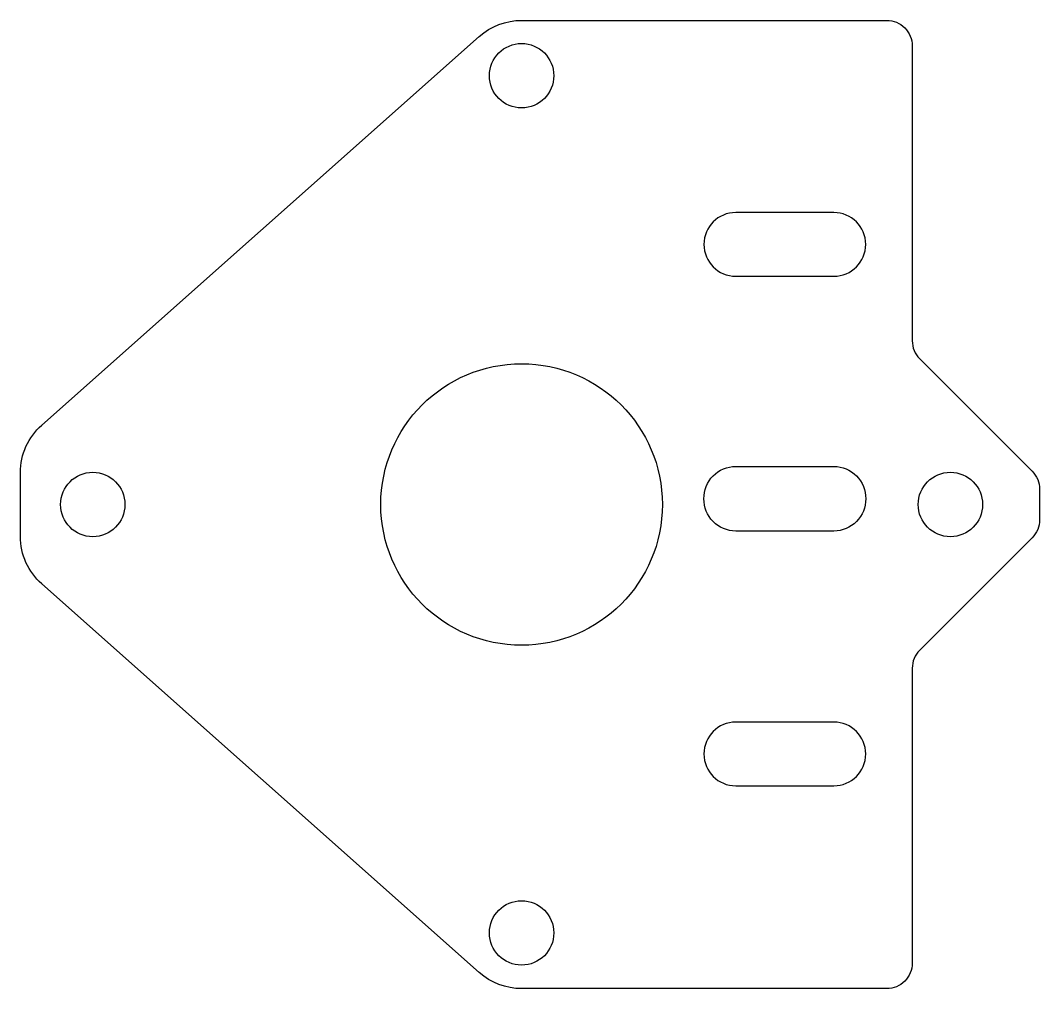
# Model space of a CAD drawing. Extents: x -60 to 20, y -18.4 to 57.6.
import ezdxf

# ---------------------------------------------------------------- set-up
doc = ezdxf.new("R2010")
doc.units = 0
doc.layers.get('0').update_dxf_attribs({"linetype": 'CONTINUOUS'})

msp = doc.modelspace()

# ---------------------------------------------------------------- linework, layer by layer
for points in [[(-58.32, 13.342, -0.214332), (-60, 17.08), (-60, 22.08, -0.214332), (-58.32, 25.818), (-23.98, 56.318, -0.183583), (-20.66, 57.58), (8, 57.58, -0.414214), (10, 55.58), (10, 32.435, 0.198939), (10.586, 31.021), (19.414, 22.194, -0.198939), (20, 20.78), (20, 18.38, -0.198939), (19.414, 16.966), (10.586, 8.14, 0.198939), (10, 6.725), (10, -16.42, -0.414214), (8, -18.42), (-20.66, -18.42, -0.183583), (-23.98, -17.158)], [(-58.32, 13.342, -0.214332), (-60, 17.08), (-60, 22.08, -0.214332), (-58.32, 25.818), (-23.98, 56.318, -0.183583), (-20.66, 57.58), (8, 57.58, -0.414214), (10, 55.58), (10, 32.435, 0.198939), (10.586, 31.021), (19.414, 22.194, -0.198939), (20, 20.78), (20, 18.38, -0.198939), (19.414, 16.966), (10.586, 8.14, 0.198939), (10, 6.725), (10, -16.42, -0.414214), (8, -18.42), (-20.66, -18.42, -0.183583), (-23.98, -17.158)], [(-3.85, 37.5), (3.85, 37.5, 1), (3.85, 42.5), (-3.85, 42.5, 1)], [(-3.85, 37.5), (3.85, 37.5, 1), (3.85, 42.5), (-3.85, 42.5, 1)], [(3.85, 22.567, -0.418169), (6.35, 20.034, -0.418169), (3.85, 17.5), (-3.85, 17.5, -0.418169), (-6.35, 20.034, -0.418169), (-3.85, 22.567)], [(3.85, 22.567, -0.418169), (6.35, 20.034, -0.418169), (3.85, 17.5), (-3.85, 17.5, -0.418169), (-6.35, 20.034, -0.418169), (-3.85, 22.567)], [(-3.85, -2.5), (3.85, -2.5, 1), (3.85, 2.5), (-3.85, 2.5, 1)], [(-3.85, -2.5), (3.85, -2.5, 1), (3.85, 2.5), (-3.85, 2.5, 1)]]:
    msp.add_lwpolyline(points, format="xyb", close=True)
for centre, radius in [((-20.66, 53.238), 2.528), ((-20.66, 53.238), 2.528), ((-20.66, 19.58), 11.05), ((-20.66, 19.58), 11.05), ((-54.318, 19.58), 2.528), ((-54.318, 19.58), 2.528), ((12.998, 19.58), 2.528), ((12.998, 19.58), 2.528), ((-20.66, -14.05), 2.528), ((-20.66, -14.05), 2.528)]:
    msp.add_circle(centre, radius)

doc.saveas('drawing.dxf')
